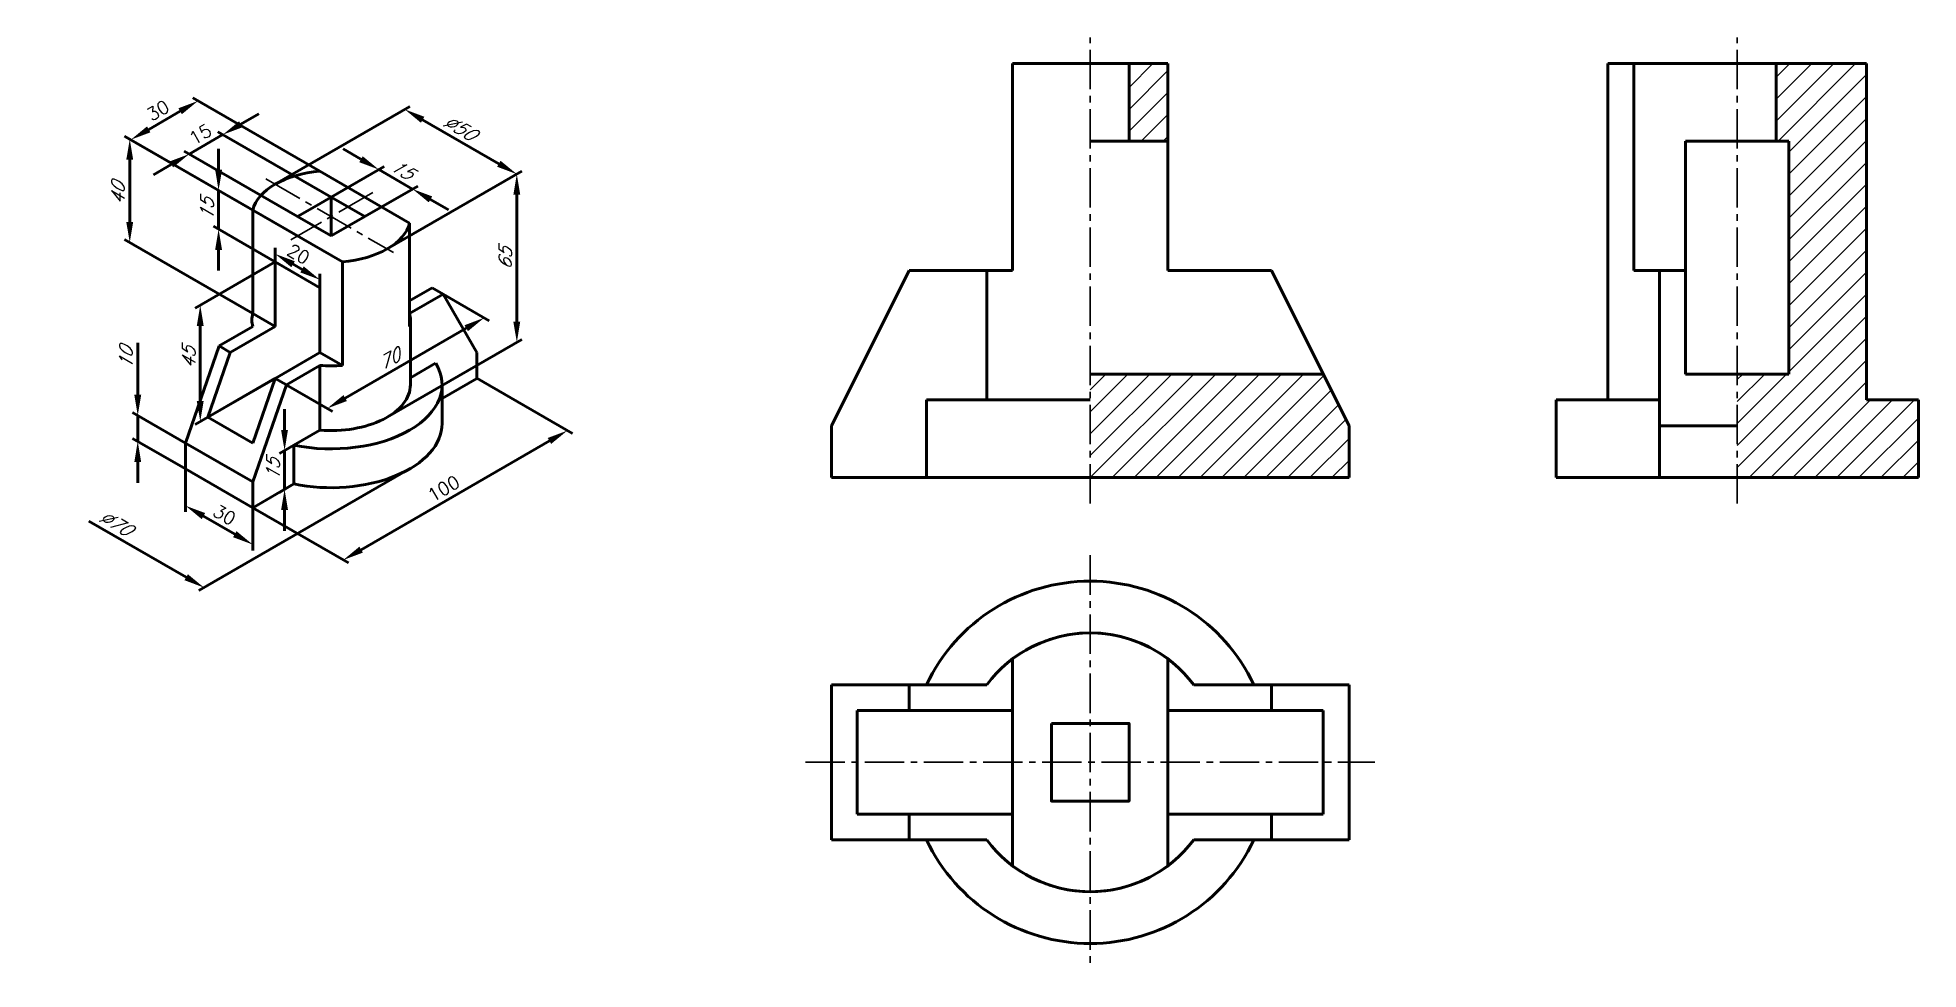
# Model space of a CAD drawing. Header units: millimetres. Extents: x -3 to 360, y 105 to 285.
import ezdxf

# ---------------------------------------------------------------- set-up
doc = ezdxf.new("R2010")
doc.units = ezdxf.units.MM
doc.header["$LTSCALE"] = 0.4
doc.linetypes.add('CENTER2', pattern=[28.575, 19.05, -3.175, 3.175, -3.175])
for name, color, linetype, lineweight in [('OSI', 2, 'CENTER2', 30), ('OSN', 3, 'Continuous', 60), ('RAZM', 1, 'Continuous', 30), ('TONK', 6, 'Continuous', 30)]:
    doc.layers.add(name, color=color, linetype=linetype, lineweight=lineweight)
doc.styles.add('-30', font='simplex.shx')
doc.styles.add('30', font='simplex.shx', dxfattribs={"oblique": 30})
doc.dimstyles.new('Copy of gal-r30', dxfattribs={"dimtxt": 2.5, "dimasz": 4, "dimexe": 1, "dimexo": 0, "dimgap": 1, "dimtad": 1, "dimdec": 1, "dimlfac": 2, "dimtxsty": '30', "dimcen": -2.5, "dimadec": 0, "dimazin": 0, "dimtfac": 1, "dimtdec": 1, "dimtmove": 0, "dimatfit": 3, "dimfxl": 1, "dimarcsym": 0})
doc.dimstyles.new('Copy(2) of gal-r-30', dxfattribs={"dimtxt": 2.5, "dimasz": 4, "dimexe": 1, "dimexo": 0, "dimgap": 1, "dimtad": 1, "dimdec": 1, "dimlfac": 2, "dimtxsty": '-30', "dimcen": -2.5, "dimadec": 0, "dimazin": 0, "dimtfac": 1, "dimtdec": 1, "dimtmove": 0, "dimatfit": 2, "dimfxl": 1, "dimarcsym": 0})

# ---------------------------------------------------------------- blocks, each defined once
blk = doc.blocks.new('*D6')
at = {"layer": 'Defpoints', "color": 0, "transparency": 16777216}
for p in [(38.2, 251.68), (14.44, 245.4), (38.2, 231.68)]:
    blk.add_point(p, dxfattribs=at)
at = {"layer": 'RAZM', "color": 0, "lineweight": -2, "transparency": 16777216}
for p, q in [((38.2, 251.68), (13.44, 265.97)), ((14.44, 261.4), (14.44, 249.4)), ((38.2, 231.68), (13.44, 245.97))]:
    blk.add_line(p, q, dxfattribs=at)
at = {"layer": 'RAZM', "color": 0, "transparency": 16777216}
for points in [[(13.77, 261.4), (15.1, 261.4), (14.44, 265.4)], [(13.77, 249.4), (15.1, 249.4), (14.44, 245.4)]]:
    blk.add_solid(points, dxfattribs=at)
at = {"layer": 'RAZM', "color": 0, "transparency": 16777216, "insert": (12.19, 254.76), "char_height": 2.5, "attachment_point": 5, "rotation": 90, "style": '30'}
blk.add_mtext('40', dxfattribs=at)
blk = doc.blocks.new('*D7')
at = {"layer": 'Defpoints', "color": 0, "transparency": 16777216}
for p in [(42.53, 241.68), (42.53, 219.18), (28.06, 210.82)]:
    blk.add_point(p, dxfattribs=at)
at = {"layer": 'RAZM', "color": 0, "lineweight": -2, "transparency": 16777216}
for p, q in [((42.53, 241.68), (27.06, 232.75)), ((28.06, 229.32), (28.06, 214.82)), ((42.53, 219.18), (27.06, 210.25))]:
    blk.add_line(p, q, dxfattribs=at)
at = {"layer": 'RAZM', "color": 0, "transparency": 16777216}
for points in [[(27.39, 229.32), (28.72, 229.32), (28.06, 233.32)], [(27.39, 214.82), (28.72, 214.82), (28.06, 210.82)]]:
    blk.add_solid(points, dxfattribs=at)
at = {"layer": 'RAZM', "color": 0, "transparency": 16777216, "insert": (25.81, 223.05), "char_height": 2.5, "attachment_point": 5, "rotation": 90, "style": '30'}
blk.add_mtext('45', dxfattribs=at)
blk = doc.blocks.new('*D8')
at = {"layer": 'Defpoints', "color": 0, "transparency": 16777216}
for p in [(31.6, 247.99), (46.86, 246.68), (46.86, 239.18)]:
    blk.add_point(p, dxfattribs=at)
at = {"layer": 'RAZM', "color": 0, "lineweight": -2, "transparency": 16777216}
for p, q in [((31.6, 259.49), (31.6, 263.49)), ((46.86, 246.68), (30.6, 256.06)), ((31.6, 255.49), (31.6, 247.99)), ((46.86, 239.18), (30.6, 248.56)), ((31.6, 243.99), (31.6, 239.99))]:
    blk.add_line(p, q, dxfattribs=at)
at = {"layer": 'RAZM', "color": 0, "transparency": 16777216}
for points in [[(30.94, 259.49), (32.27, 259.49), (31.6, 255.49)], [(30.94, 243.99), (32.27, 243.99), (31.6, 247.99)]]:
    blk.add_solid(points, dxfattribs=at)
at = {"layer": 'RAZM', "color": 0, "transparency": 16777216, "insert": (29.35, 251.74), "char_height": 2.5, "attachment_point": 5, "rotation": 90, "style": '30'}
blk.add_mtext('15', dxfattribs=at)
blk = doc.blocks.new('*D9')
at = {"layer": 'Defpoints', "color": 0, "transparency": 16777216}
for p in [(25.21, 201.68), (38.2, 194.18), (38.2, 187.07)]:
    blk.add_point(p, dxfattribs=at)
at = {"layer": 'RAZM', "color": 0, "lineweight": -2, "transparency": 16777216}
for p, q in [((25.21, 201.68), (25.21, 193.41)), ((38.2, 194.18), (38.2, 185.91)), ((28.67, 192.57), (34.73, 189.07))]:
    blk.add_line(p, q, dxfattribs=at)
at = {"layer": 'RAZM', "color": 0, "transparency": 16777216}
for points in [[(29.01, 193.15), (28.34, 191.99), (25.21, 194.57)], [(35.07, 189.65), (34.4, 188.49), (38.2, 187.07)]]:
    blk.add_solid(points, dxfattribs=at)
at = {"layer": 'RAZM', "color": 0, "transparency": 16777216, "insert": (32.75, 192.81), "char_height": 2.5, "attachment_point": 5, "rotation": 330, "style": '-30'}
blk.add_mtext('30', dxfattribs=at)
blk = doc.blocks.new('*D3')
at = {"layer": 'Defpoints', "color": 0, "transparency": 16777216}
for p in [(36.35, 220.25), (68.51, 201.68), (-3.36, 197.32)]:
    blk.add_point(p, dxfattribs=at)
at = {"layer": 'RAZM', "color": 0, "lineweight": -2, "transparency": 16777216}
for p, q in [((68.51, 201.68), (27.8, 178.18)), ((25.34, 180.75), (6.53, 191.61))]:
    blk.add_line(p, q, dxfattribs=at)
at = {"layer": 'RAZM', "color": 0, "transparency": 16777216}
blk.add_solid([(25.67, 181.33), (25.01, 180.18), (28.8, 178.75)], dxfattribs=at)
at = {"layer": 'RAZM', "color": 0, "transparency": 16777216, "insert": (11.6, 191.28), "char_height": 2.5, "attachment_point": 5, "rotation": 330, "style": '30'}
blk.add_mtext('%%c70', dxfattribs=at)
blk = doc.blocks.new('*D10')
at = {"layer": 'Defpoints', "color": 0, "transparency": 16777216}
for p in [(32.43, 266.26), (53.35, 254.18), (46.86, 250.43)]:
    blk.add_point(p, dxfattribs=at)
at = {"layer": 'RAZM', "color": 0, "lineweight": -2, "transparency": 16777216}
for p, q in [((35.9, 268.26), (39.36, 270.26)), ((25.94, 262.51), (32.43, 266.26)), ((53.35, 254.18), (31.43, 266.83)), ((46.86, 250.43), (24.94, 263.08)), ((22.47, 260.51), (19.01, 258.51))]:
    blk.add_line(p, q, dxfattribs=at)
at = {"layer": 'RAZM', "color": 0, "transparency": 16777216}
for points in [[(35.56, 268.83), (36.23, 267.68), (32.43, 266.26)], [(22.14, 261.08), (22.81, 259.93), (25.94, 262.51)]]:
    blk.add_solid(points, dxfattribs=at)
at = {"layer": 'RAZM', "color": 0, "transparency": 16777216, "insert": (28.06, 266.33), "char_height": 2.5, "attachment_point": 5, "rotation": 30, "style": '-30'}
blk.add_mtext('15', dxfattribs=at)
blk = doc.blocks.new('*D11')
at = {"layer": 'Defpoints', "color": 0, "transparency": 16777216}
for p in [(14.65, 265.28), (51.19, 259.18), (38.2, 251.68)]:
    blk.add_point(p, dxfattribs=at)
at = {"layer": 'RAZM', "color": 0, "lineweight": -2, "transparency": 16777216}
for p, q in [((51.19, 259.18), (26.64, 273.35)), ((24.17, 270.78), (18.11, 267.28)), ((38.2, 251.68), (13.65, 265.85))]:
    blk.add_line(p, q, dxfattribs=at)
at = {"layer": 'RAZM', "color": 0, "transparency": 16777216}
for points in [[(23.84, 271.35), (24.51, 270.2), (27.64, 272.78)], [(17.78, 267.85), (18.44, 266.7), (14.65, 265.28)]]:
    blk.add_solid(points, dxfattribs=at)
at = {"layer": 'RAZM', "color": 0, "transparency": 16777216, "insert": (19.9, 270.91), "char_height": 2.5, "attachment_point": 5, "rotation": 30, "style": '-30'}
blk.add_mtext('30', dxfattribs=at)
blk = doc.blocks.new('*D12')
at = {"layer": 'Defpoints', "color": 0, "transparency": 16777216}
for p in [(15.98, 212), (25.21, 206.68), (25.21, 201.68)]:
    blk.add_point(p, dxfattribs=at)
at = {"layer": 'RAZM', "color": 0, "lineweight": -2, "transparency": 16777216}
for p, q in [((15.98, 216), (15.98, 226.03)), ((25.21, 206.68), (14.98, 212.58)), ((15.98, 207), (15.98, 212)), ((25.21, 201.68), (14.98, 207.58)), ((15.98, 203), (15.98, 199))]:
    blk.add_line(p, q, dxfattribs=at)
at = {"layer": 'RAZM', "color": 0, "transparency": 16777216}
for points in [[(15.32, 216), (16.65, 216), (15.98, 212)], [(15.32, 203), (16.65, 203), (15.98, 207)]]:
    blk.add_solid(points, dxfattribs=at)
at = {"layer": 'RAZM', "color": 0, "transparency": 16777216, "insert": (13.73, 223.02), "char_height": 2.5, "attachment_point": 5, "rotation": 90, "style": '30'}
blk.add_mtext('10', dxfattribs=at)
blk = doc.blocks.new('*D13')
at = {"layer": 'Defpoints', "color": 0, "transparency": 16777216}
for p in [(75, 235.43), (82.91, 230.87), (44.69, 217.93)]:
    blk.add_point(p, dxfattribs=at)
at = {"layer": 'RAZM', "color": 0, "lineweight": -2, "transparency": 16777216}
for p, q in [((75, 235.43), (83.91, 230.29)), ((56.06, 215.37), (79.44, 228.87)), ((44.69, 217.93), (53.6, 212.79))]:
    blk.add_line(p, q, dxfattribs=at)
at = {"layer": 'RAZM', "color": 0, "transparency": 16777216}
for points in [[(79.11, 229.44), (79.78, 228.29), (82.91, 230.87)], [(55.73, 215.94), (56.39, 214.79), (52.6, 213.37)]]:
    blk.add_solid(points, dxfattribs=at)
at = {"layer": 'RAZM', "color": 0, "transparency": 16777216, "insert": (64.51, 222.84), "char_height": 2.5, "attachment_point": 5, "rotation": 30, "style": '30'}
blk.add_mtext('70', dxfattribs=at)
blk = doc.blocks.new('*D4')
at = {"layer": 'Defpoints', "color": 0, "transparency": 16777216}
for p in [(64.18, 244.18), (89.22, 226.13), (64.18, 211.68)]:
    blk.add_point(p, dxfattribs=at)
at = {"layer": 'RAZM', "color": 0, "lineweight": -2, "transparency": 16777216}
for p, q in [((64.18, 244.18), (90.22, 259.21)), ((89.22, 254.63), (89.22, 230.13)), ((64.18, 211.68), (90.22, 226.71))]:
    blk.add_line(p, q, dxfattribs=at)
at = {"layer": 'RAZM', "color": 0, "transparency": 16777216}
for points in [[(88.55, 254.63), (89.88, 254.63), (89.22, 258.63)], [(88.55, 230.13), (89.88, 230.13), (89.22, 226.13)]]:
    blk.add_solid(points, dxfattribs=at)
at = {"layer": 'RAZM', "color": 0, "transparency": 16777216, "insert": (86.97, 242.22), "char_height": 2.5, "attachment_point": 5, "rotation": 90, "style": '30'}
blk.add_mtext('65', dxfattribs=at)
blk = doc.blocks.new('*D5')
at = {"layer": 'Defpoints', "color": 0, "transparency": 16777216}
for p in [(81.5, 219.18), (98.98, 209.08), (38.2, 194.18)]:
    blk.add_point(p, dxfattribs=at)
at = {"layer": 'RAZM', "color": 0, "lineweight": -2, "transparency": 16777216}
for p, q in [((81.5, 219.18), (99.98, 208.51)), ((59.15, 186.08), (95.52, 207.08)), ((38.2, 194.18), (56.68, 183.51))]:
    blk.add_line(p, q, dxfattribs=at)
at = {"layer": 'RAZM', "color": 0, "transparency": 16777216}
for points in [[(95.19, 207.66), (95.85, 206.51), (98.98, 209.08)], [(58.81, 186.66), (59.48, 185.51), (55.68, 184.08)]]:
    blk.add_solid(points, dxfattribs=at)
at = {"layer": 'RAZM', "color": 0, "transparency": 16777216, "insert": (75.09, 197.89), "char_height": 2.5, "attachment_point": 5, "rotation": 30, "style": '-30'}
blk.add_mtext('100', dxfattribs=at)
blk = doc.blocks.new('*D14')
at = {"layer": 'Defpoints', "color": 0, "transparency": 16777216}
for p in [(46.16, 206.27), (44.35, 197.73), (46.16, 198.77)]:
    blk.add_point(p, dxfattribs=at)
at = {"layer": 'RAZM', "color": 0, "lineweight": -2, "transparency": 16777216}
for p, q in [((44.35, 209.23), (44.35, 213.23)), ((46.16, 206.27), (43.35, 204.65)), ((44.35, 205.23), (44.35, 197.73)), ((46.16, 198.77), (43.35, 197.15)), ((44.35, 193.73), (44.35, 189.73))]:
    blk.add_line(p, q, dxfattribs=at)
at = {"layer": 'RAZM', "color": 0, "transparency": 16777216}
for points in [[(43.68, 209.23), (45.01, 209.23), (44.35, 205.23)], [(43.68, 193.73), (45.01, 193.73), (44.35, 197.73)]]:
    blk.add_solid(points, dxfattribs=at)
at = {"layer": 'RAZM', "color": 0, "transparency": 16777216, "insert": (42.1, 201.48), "char_height": 2.5, "attachment_point": 5, "rotation": 90, "style": '30'}
blk.add_mtext('15', dxfattribs=at)
blk = doc.blocks.new('*D15')
at = {"layer": 'Defpoints', "color": 0, "transparency": 16777216}
for p in [(69.07, 255.75), (53.35, 254.18), (59.85, 250.43)]:
    blk.add_point(p, dxfattribs=at)
at = {"layer": 'RAZM', "color": 0, "lineweight": -2, "transparency": 16777216}
for p, q in [((59.11, 261.5), (55.65, 263.5)), ((53.35, 254.18), (63.58, 260.08)), ((62.58, 259.5), (69.07, 255.75)), ((59.85, 250.43), (70.07, 256.33)), ((72.54, 253.75), (76, 251.75))]:
    blk.add_line(p, q, dxfattribs=at)
at = {"layer": 'RAZM', "color": 0, "transparency": 16777216}
for points in [[(59.45, 262.08), (58.78, 260.93), (62.58, 259.5)], [(72.87, 254.33), (72.2, 253.18), (69.07, 255.75)]]:
    blk.add_solid(points, dxfattribs=at)
at = {"layer": 'RAZM', "color": 0, "transparency": 16777216, "insert": (66.95, 259.58), "char_height": 2.5, "attachment_point": 5, "rotation": 330, "style": '30'}
blk.add_mtext('15', dxfattribs=at)
blk = doc.blocks.new('*D16')
at = {"layer": 'Defpoints', "color": 0, "transparency": 16777216}
for p in [(89.22, 258.63), (42.53, 256.68), (64.18, 244.18)]:
    blk.add_point(p, dxfattribs=at)
at = {"layer": 'RAZM', "color": 0, "lineweight": -2, "transparency": 16777216}
for p, q in [((42.53, 256.68), (68.57, 271.71)), ((71.03, 269.13), (85.75, 260.63)), ((64.18, 244.18), (90.22, 259.21))]:
    blk.add_line(p, q, dxfattribs=at)
at = {"layer": 'RAZM', "color": 0, "transparency": 16777216}
for points in [[(71.36, 269.71), (70.7, 268.55), (67.57, 271.13)], [(86.08, 261.21), (85.42, 260.05), (89.22, 258.63)]]:
    blk.add_solid(points, dxfattribs=at)
at = {"layer": 'RAZM', "color": 0, "transparency": 16777216, "insert": (78.1, 267.65), "char_height": 2.5, "attachment_point": 5, "rotation": 330, "style": '30'}
blk.add_mtext('%%c50', dxfattribs=at)
blk = doc.blocks.new('*D17')
at = {"layer": 'Defpoints', "color": 0, "transparency": 16777216}
for p in [(42.53, 241.68), (51.19, 238.22), (51.19, 236.68)]:
    blk.add_point(p, dxfattribs=at)
at = {"layer": 'RAZM', "color": 0, "lineweight": -2, "transparency": 16777216}
for p, q in [((42.53, 241.68), (42.53, 244.37)), ((45.99, 241.22), (47.72, 240.22)), ((51.19, 236.68), (51.19, 239.37))]:
    blk.add_line(p, q, dxfattribs=at)
at = {"layer": 'RAZM', "color": 0, "transparency": 16777216}
for points in [[(46.33, 241.8), (45.66, 240.64), (42.53, 243.22)], [(48.06, 240.8), (47.39, 239.64), (51.19, 238.22)]]:
    blk.add_solid(points, dxfattribs=at)
at = {"layer": 'RAZM', "color": 0, "transparency": 16777216, "insert": (47.06, 243.2), "char_height": 2.5, "attachment_point": 5, "rotation": 330, "style": '-30'}
blk.add_mtext('20', dxfattribs=at)
blk = doc.blocks.new('прил1вар05')
at = {"layer": 'OSI'}
for p, q in [((40.723, 257.72), (65.422, 243.459)), ((61.404, 255.075), (45.529, 245.909))]:
    blk.add_line(p, q, dxfattribs=at)
at = {"layer": 'OSN'}
for p, q in [((68.509, 249.177), (51.189, 259.177)), ((38.198, 251.677), (38.198, 231.677)), ((55.519, 241.677), (38.198, 251.677)), ((46.859, 250.427), (50.106, 252.302)), ((50.106, 252.302), (53.354, 254.177)), ((53.354, 254.177), (59.849, 250.427)), ((53.354, 246.677), (46.859, 250.427)), ((59.849, 250.427), (53.354, 246.677)), ((68.509, 249.177), (68.509, 229.177)), ((42.528, 241.677), (42.528, 229.177)), ((46.859, 239.177), (42.528, 241.677)), ((55.519, 241.677), (55.519, 221.677)), ((46.859, 239.177), (51.189, 236.677)), ((51.189, 236.677), (51.189, 224.177)), ((68.509, 234.177), (72.839, 236.677)), ((72.839, 236.677), (75.004, 235.427)), ((68.509, 231.677), (75.004, 235.427)), ((81.5, 224.177), (75.004, 235.427)), ((31.703, 225.427), (38.198, 229.177)), ((33.868, 224.177), (42.528, 229.177)), ((42.528, 229.177), (38.198, 231.677)), ((68.663, 217.927), (68.663, 230.427)), ((31.703, 225.427), (25.208, 206.677)), ((33.868, 224.177), (31.703, 225.427)), ((33.868, 224.177), (29.538, 211.677)), ((42.528, 219.177), (51.189, 224.177)), ((44.694, 217.927), (51.189, 221.677)), ((55.519, 221.677), (51.189, 224.177)), ((51.189, 221.677), (51.189, 209.177)), ((68.663, 219.266), (73.542, 222.083)), ((81.5, 219.177), (81.5, 224.177)), ((42.528, 219.177), (29.538, 211.677)), ((42.528, 219.177), (38.198, 206.677)), ((42.528, 219.177), (44.694, 217.927)), ((81.5, 219.177), (74.787, 215.302)), ((44.694, 217.927), (38.198, 199.177)), ((74.787, 210.427), (74.787, 217.927)), ((29.538, 211.677), (38.198, 206.677)), ((46.156, 206.271), (51.189, 209.177)), ((25.208, 206.677), (38.198, 199.177)), ((25.208, 201.677), (25.208, 206.677)), ((46.156, 198.771), (46.156, 206.271)), ((38.198, 194.177), (25.208, 201.677)), ((38.198, 199.177), (38.198, 194.177)), ((38.198, 194.177), (46.156, 198.771))]:
    blk.add_line(p, q, dxfattribs=at)
for centre, major_axis, start_param, end_param in [((53.354, 250.427), (-15.309, 0), 4.854286, 6.1412883), ((53.354, 250.427), (-15.309, 0), 7.9958787, 9.2828809), ((53.354, 230.427), (-15.309, 0), 6.1412883, 6.4250824), ((53.354, 230.427), (-15.309, 0), 9.2828809, 9.566675), ((53.354, 217.927), (-21.433, 0), 1.2283092, 3.4840798), ((53.354, 230.427), (-15.309, 0), 7.7120846, 7.9958787), ((53.354, 217.927), (-15.309, 0), 1.4288993, 3.1415927), ((53.354, 210.427), (-21.433, 0), 1.2283092, 3.1415927)]:
    blk.add_ellipse(centre, major_axis=major_axis, ratio=0.5773503, start_param=start_param, end_param=end_param, dxfattribs=at)
at = {"layer": 'RAZM'}
for base, p1, p2, angle, dimstyle, picture, middle, dimtype in [((14.646, 265.275), (51.189, 259.177), (38.198, 251.677), 210, 'Copy(2) of gal-r-30', '*D11', (21.026, 268.958), 129), ((32.432, 266.256), (46.859, 250.427), (53.354, 254.177), 30, 'Copy(2) of gal-r-30', '*D10', (29.184, 264.381), 129), ((14.438, 245.395), (38.198, 251.677), (38.198, 231.677), 90, 'Copy of gal-r30', '*D6', (14.438, 254.759), 128), ((31.602, 247.985), (46.859, 246.677), (46.859, 239.177), 90, 'Copy of gal-r30', '*D8', (31.602, 251.735), 128), ((69.074, 255.753), (53.354, 254.177), (59.849, 250.427), 330, 'Copy of gal-r30', '*D15', (65.827, 257.628), 129), ((89.216, 226.132), (64.179, 244.177), (64.179, 211.677), 90, 'Copy of gal-r30', '*D4', (89.216, 242.22), 128), ((51.189, 238.218), (42.528, 241.677), (51.189, 236.677), 330, 'Copy(2) of gal-r-30', '*D17', (45.933, 241.253), 129), ((28.058, 210.823), (42.528, 241.677), (42.528, 219.177), 90, 'Copy of gal-r30', '*D7', (28.058, 223.051), 128), ((82.906, 230.865), (44.694, 217.927), (75.004, 235.427), 30, 'Copy of gal-r30', '*D13', (65.638, 220.895), 129), ((15.984, 212.003), (25.208, 201.677), (25.208, 206.677), 90, 'Copy of gal-r30', '*D12', (15.984, 223.015), 128), ((98.984, 209.082), (38.198, 194.177), (81.5, 219.177), 30, 'Copy(2) of gal-r-30', '*D5', (76.216, 195.937), 129), ((44.346, 197.726), (46.156, 206.271), (46.156, 198.771), 90, 'Copy of gal-r30', '*D14', (44.346, 201.476), 128), ((38.198, 187.068), (25.208, 201.677), (38.198, 194.177), 330, 'Copy(2) of gal-r-30', '*D9', (31.624, 190.864), 129)]:
    dim = blk.add_linear_dim(base=base, p1=p1, p2=p2, angle=angle, dimstyle=dimstyle, dxfattribs=at)
    dim.commit()
    dim.dimension.update_dxf_attribs({"geometry": picture, "text_midpoint": middle, "dimtype": dimtype})
dim = blk.add_linear_dim(base=(89.216, 258.632), p1=(42.528, 256.677), p2=(64.179, 244.177), angle=330, text='%%c50', dimstyle='Copy of gal-r30', dxfattribs=at)
dim.commit()
dim.dimension.update_dxf_attribs({"geometry": '*D16', "text_midpoint": (76.973, 265.7), "dimtype": 129})
dim = blk.add_linear_dim(base=(-3.361, 197.323), p1=(68.509, 201.677), p2=(36.345, 220.247), angle=150, text='%%c70', dimstyle='Copy of gal-r30', override={"dimse2": 1, "dimsd2": 1}, dxfattribs=at)
dim.commit()
dim.dimension.update_dxf_attribs({"geometry": '*D3', "text_midpoint": (10.475, 189.335), "dimtype": 129})

msp = doc.modelspace()

# ---------------------------------------------------------------- hatches: boundary and pattern name
at = {"layer": 'TONK'}
h = msp.add_hatch(dxfattribs=at)
h.set_pattern_fill('_USER', color=256, scale=3, angle=45, pattern_type=0)
h.set_pattern_definition([(45, (0, 0), (-2.12132, 2.12132), [])])
h.paths.add_polyline_path([(245, 220), (200, 220), (200, 200), (235, 200), (250, 200), (250, 210)])
h.paths.add_polyline_path([(215, 280), (207.5, 280), (207.5, 265), (215, 265)])
h.paths.add_polyline_path([(360, 215), (350, 215), (350, 280), (332.5, 280), (332.5, 265), (335, 265), (335, 220), (325, 220), (325, 200), (360, 200)])

# ---------------------------------------------------------------- linework, layer by layer
at = {"layer": 'OSI'}
for p, q in [((200, 195), (200, 285)), ((325, 195), (325, 285)), ((200, 185), (200, 105)), ((145, 145), (255, 145))]:
    msp.add_line(p, q, dxfattribs=at)
at = {"layer": 'OSN'}
for p, q in [((185, 280), (215, 280)), ((185, 280), (185, 240)), ((207.5, 280), (207.5, 265)), ((215, 280), (215, 240)), ((300, 215), (300, 280)), ((300, 280), (350, 280)), ((305, 280), (305, 240)), ((332.5, 280), (332.5, 265)), ((350, 215), (350, 280)), ((215, 265), (200, 265)), ((315, 220), (315, 265)), ((315, 265), (325, 265)), ((335, 265), (325, 265)), ((335, 220), (335, 265)), ((53.35, 254.18), (53.35, 246.68)), ((150, 210), (165, 240)), ((185, 240), (165, 240)), ((180, 240), (180, 215)), ((215, 240), (235, 240)), ((250, 210), (235, 240)), ((305, 240), (310, 240)), ((310, 240), (315, 240)), ((310, 240), (310, 200)), ((245, 220), (200, 220)), ((315, 220), (325, 220)), ((335, 220), (325, 220)), ((168.38, 215), (200, 215)), ((168.38, 200), (168.38, 215)), ((290, 200), (290, 215)), ((290, 215), (300, 215)), ((300, 215), (310, 215)), ((360, 215), (350, 215)), ((360, 200), (360, 215)), ((150, 200), (150, 210)), ((250, 200), (250, 210)), ((310, 210), (325, 210)), ((150, 200), (165, 200)), ((165, 200), (235, 200)), ((235, 200), (250, 200)), ((290, 200), (360, 200)), ((185, 165), (185, 125)), ((215, 125), (215, 165)), ((150, 160), (150, 130)), ((150, 160), (168.38, 160)), ((165, 160), (165, 155)), ((168.38, 160), (180, 160)), ((231.62, 160), (220, 160)), ((250, 160), (231.62, 160)), ((235, 160), (235, 155)), ((250, 160), (250, 130)), ((165, 155), (155, 155)), ((155, 155), (155, 135)), ((165, 155), (185, 155)), ((235, 155), (215, 155)), ((235, 155), (245, 155)), ((245, 155), (245, 135)), ((155, 135), (165, 135)), ((165, 130), (165, 135)), ((165, 135), (185, 135)), ((235, 135), (215, 135)), ((235, 135), (235, 130)), ((235, 135), (245, 135)), ((150, 130), (168.38, 130)), ((168.38, 130), (180, 130)), ((231.62, 130), (220, 130)), ((250, 130), (231.62, 130))]:
    msp.add_line(p, q, dxfattribs=at)
msp.add_lwpolyline([(192.5, 152.5), (207.5, 152.5), (207.5, 137.5), (192.5, 137.5)], close=True, dxfattribs=at)
for radius, start, end in [(35, 25.3769, 154.6231), (25, 36.8699, 143.1301), (25, 53.1301, 126.8699), (35, 205.3769, 334.6231), (25, 216.8699, 323.1301), (25, 233.1301, 306.8699)]:
    msp.add_arc((200, 145), radius, start, end, dxfattribs=at)

# ---------------------------------------------------------------- block references
msp.add_blockref('прил1вар05', (0, 0), dxfattribs=at)

doc.saveas('drawing.dxf')
